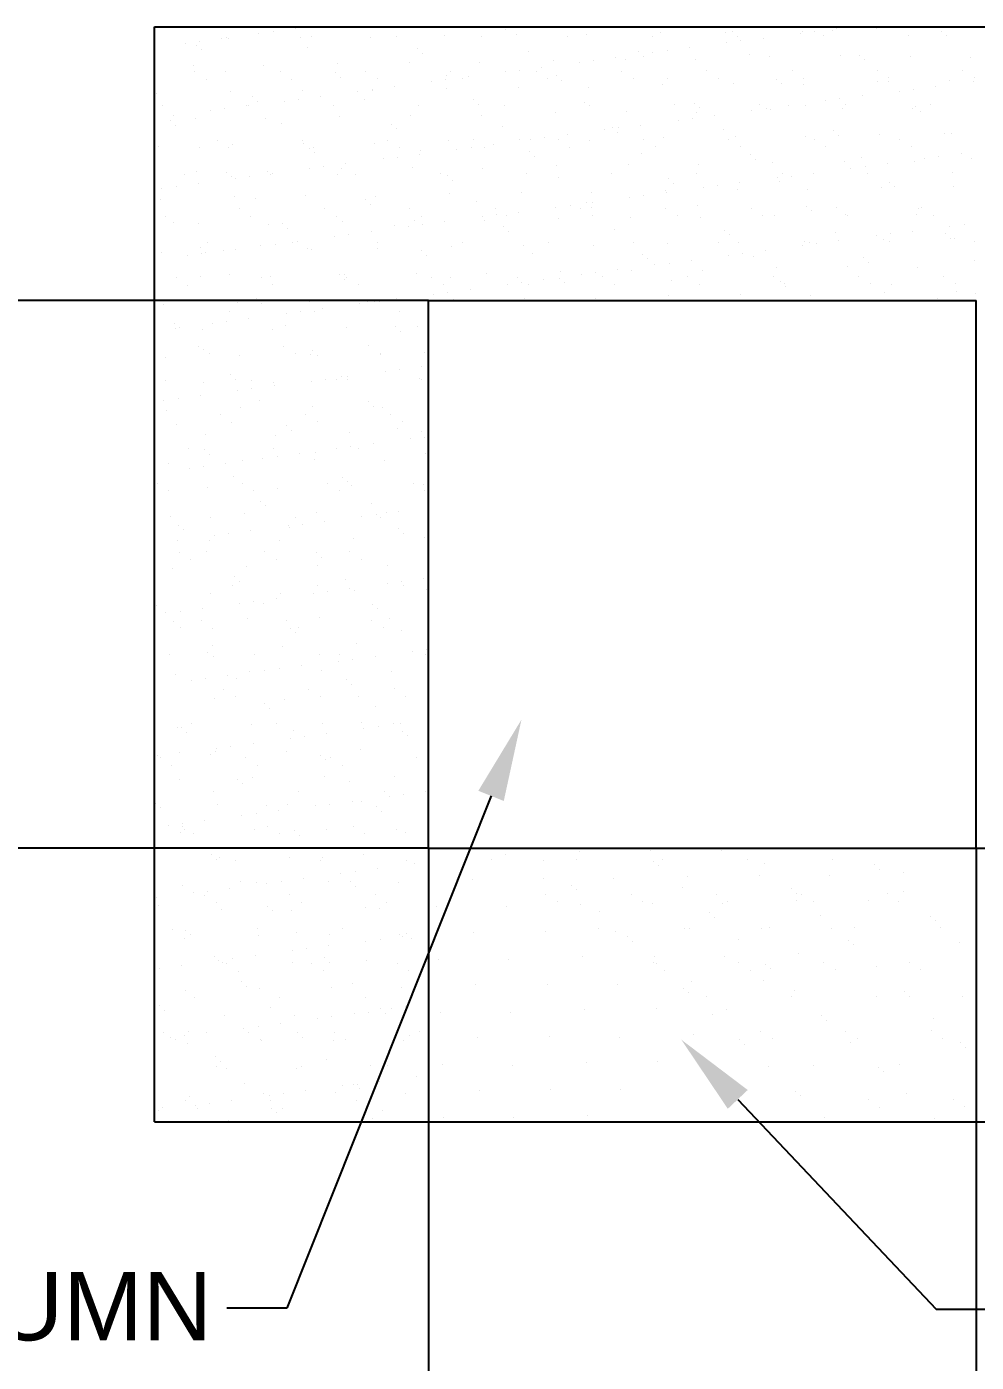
# Model space of a CAD drawing. Extents: x -100 to 77860, y -106 to 57915.
# Drawn here: x 40022 to 43488, y 25833 to 30710 of the extents above; entities that cross this region are included whole.
import ezdxf

# ---------------------------------------------------------------- set-up
doc = ezdxf.new("R2010")
doc.units = 0
doc.header["$LTSCALE"] = 100
doc.header["$MEASUREMENT"] = 0
doc.layers.get('0').update_dxf_attribs({"linetype": 'CONTINUOUS'})
for name, color, linetype in [('3MCO', 7, 'CONTINUOUS'), ('DM', 2, 'CONTINUOUS'), ('TEXT', 7, 'CONTINUOUS')]:
    doc.layers.add(name, color=color, linetype=linetype)
doc.layers.add('DIM', color=252, linetype='CONTINUOUS', lineweight=13)
doc.styles.add('ARIAL', font='arial.ttf')

# ---------------------------------------------------------------- blocks, each defined once
blk = doc.blocks.new('*X4')
at = {"color": 0}
for p, q in [((62683.2, 40099), (62683.2, 40099)), ((62764.5, 40109.7), (62764.5, 40109.7)), ((63529.7, 40107.9), (63529.7, 40107.9)), ((63917.3, 40116), (63917.3, 40116)), ((64096.8, 40097.5), (64096.8, 40097.5)), ((64317.4, 40112.6), (64317.4, 40112.6)), ((64335.9, 40095.7), (64335.9, 40095.7)), ((64358.6, 40100.8), (64358.6, 40100.8)), ((64614.4, 40099.6), (64614.4, 40099.6)), ((64659.6, 40100.2), (64659.6, 40100.2)), ((64723.5, 40103.7), (64723.5, 40103.7)), ((64740.9, 40110.9), (64740.9, 40110.9)), ((64884.5, 40109.3), (64884.5, 40109.3)), ((65123.6, 40100.3), (65123.6, 40100.3)), ((65146.2, 40112.6), (65146.2, 40112.6)), ((62251.4, 40064), (62251.4, 40064)), ((62362, 40056.7), (62362, 40056.7)), ((62404.4, 40049.3), (62404.4, 40049.3)), ((62414, 40063.5), (62414, 40063.5)), ((62495.3, 40074.2), (62495.3, 40074.2)), ((62511.2, 40079), (62511.2, 40079)), ((62521.5, 40073.8), (62521.5, 40073.8)), ((62631.1, 40092.1), (62631.1, 40092.1)), ((62783.2, 40077.1), (62783.2, 40077.1)), ((62822.6, 40079.6), (62822.6, 40079.6)), ((63039.1, 40075.9), (63039.1, 40075.9)), ((63134, 40080.1), (63134, 40080.1)), ((63309.1, 40085.6), (63309.1, 40085.6)), ((63445.4, 40080.7), (63445.4, 40080.7)), ((63570.9, 40089), (63570.9, 40089)), ((63756.8, 40081.3), (63756.8, 40081.3)), ((63826.7, 40087.7), (63826.7, 40087.7)), ((64068.2, 40081.8), (64068.2, 40081.8)), ((64338.4, 40057.9), (64338.4, 40057.9)), ((64379.6, 40082.4), (64379.6, 40082.4)), ((64390.5, 40064.8), (64390.5, 40064.8)), ((64471.8, 40075.5), (64471.8, 40075.5)), ((64607.6, 40093.4), (64607.6, 40093.4)), ((64691.1, 40083), (64691.1, 40083)), ((65002.5, 40083.5), (65002.5, 40083.5)), ((65142.1, 40083.4), (65142.1, 40083.4)), ((62422.9, 40032.5), (62422.9, 40032.5)), ((62810.5, 40040.5), (62810.5, 40040.5)), ((63210.6, 40037.1), (63210.6, 40037.1)), ((63229.1, 40020.2), (63229.1, 40020.2)), ((63616.7, 40028.2), (63616.7, 40028.2)), ((63933.4, 40004.6), (63933.4, 40004.6)), ((63967.9, 39998.5), (63967.9, 39998.5)), ((64016.8, 40024.8), (64016.8, 40024.8)), ((64035.2, 40007.9), (64035.2, 40007.9)), ((64069.2, 40022.5), (64069.2, 40022.5)), ((64121.3, 40029.4), (64121.3, 40029.4)), ((64202.6, 40040.1), (64202.6, 40040.1)), ((64223.7, 39997.3), (64223.7, 39997.3)), ((64422.9, 40015.9), (64422.9, 40015.9)), ((64493.8, 40007), (64493.8, 40007)), ((64755.5, 40010.4), (64755.5, 40010.4)), ((64823, 40012.5), (64823, 40012.5)), ((65011.3, 40009.2), (65011.3, 40009.2)), ((65229, 40003.7), (65229, 40003.7)), ((62392.6, 39974.9), (62392.6, 39974.9)), ((62397.9, 39952.2), (62397.9, 39952.2)), ((62509.9, 39952.7), (62509.9, 39952.7)), ((62648.4, 39973.6), (62648.4, 39973.6)), ((62709.4, 39952.7), (62709.4, 39952.7)), ((62910, 39949.3), (62910, 39949.3)), ((62918.5, 39983.4), (62918.5, 39983.4)), ((63020.8, 39953.3), (63020.8, 39953.3)), ((63180.2, 39986.7), (63180.2, 39986.7)), ((63332.2, 39953.9), (63332.2, 39953.9)), ((63436, 39985.5), (63436, 39985.5)), ((63530.9, 39951.6), (63530.9, 39951.6)), ((63582.9, 39958.5), (63582.9, 39958.5)), ((63643.6, 39954.4), (63643.6, 39954.4)), ((63664.2, 39969.2), (63664.2, 39969.2)), ((63706.1, 39995.2), (63706.1, 39995.2)), ((63800.1, 39987.1), (63800.1, 39987.1)), ((63852.1, 39993.9), (63852.1, 39993.9)), ((63955, 39955), (63955, 39955)), ((64266.4, 39955.6), (64266.4, 39955.6)), ((64577.8, 39956.1), (64577.8, 39956.1)), ((64841.4, 39995.6), (64841.4, 39995.6)), ((64889.3, 39956.7), (64889.3, 39956.7)), ((65200.7, 39957.3), (65200.7, 39957.3)), ((62440.1, 39925.3), (62440.1, 39925.3)), ((62751.5, 39925.9), (62751.5, 39925.9)), ((62928.4, 39932.4), (62928.4, 39932.4)), ((63062.9, 39926.4), (63062.9, 39926.4)), ((63261.7, 39916.2), (63261.7, 39916.2)), ((63313.8, 39923.1), (63313.8, 39923.1)), ((63316.1, 39940.5), (63316.1, 39940.5)), ((63374.4, 39927), (63374.4, 39927)), ((63395.1, 39933.8), (63395.1, 39933.8)), ((63685.8, 39927.6), (63685.8, 39927.6)), ((63716.2, 39937), (63716.2, 39937)), ((63734.6, 39920.1), (63734.6, 39920.1)), ((63997.2, 39928.1), (63997.2, 39928.1)), ((64103.1, 39904.8), (64103.1, 39904.8)), ((64122.2, 39928.2), (64122.2, 39928.2)), ((64308.6, 39928.7), (64308.6, 39928.7)), ((64364.9, 39908.1), (64364.9, 39908.1)), ((64522.4, 39924.7), (64522.4, 39924.7)), ((64540.8, 39907.8), (64540.8, 39907.8)), ((64620, 39929.3), (64620, 39929.3)), ((64620.7, 39906.9), (64620.7, 39906.9)), ((64890.8, 39916.6), (64890.8, 39916.6)), ((64928.4, 39915.9), (64928.4, 39915.9)), ((64931.4, 39929.8), (64931.4, 39929.8)), ((65102.3, 39899.6), (65102.3, 39899.6)), ((65152.5, 39920), (65152.5, 39920)), ((65238.1, 39917.5), (65238.1, 39917.5)), ((65242.8, 39930.4), (65242.8, 39930.4)), ((62257.7, 39871.4), (62257.7, 39871.4)), ((62527.8, 39881.1), (62527.8, 39881.1)), ((62609.4, 39861.5), (62609.4, 39861.5)), ((62775.4, 39852.2), (62775.4, 39852.2)), ((62789.5, 39884.4), (62789.5, 39884.4)), ((62856.7, 39862.9), (62856.7, 39862.9)), ((62992.5, 39880.8), (62992.5, 39880.8)), ((63015.4, 39852.7), (63015.4, 39852.7)), ((63044.6, 39887.6), (63044.6, 39887.6)), ((63045.4, 39883.2), (63045.4, 39883.2)), ((63125.9, 39898.3), (63125.9, 39898.3)), ((63315.4, 39892.9), (63315.4, 39892.9)), ((63577.2, 39896.3), (63577.2, 39896.3)), ((63833, 39895.1), (63833, 39895.1)), ((64751.8, 39853.5), (64751.8, 39853.5)), ((64833.1, 39864.2), (64833.1, 39864.2)), ((64969, 39882), (64969, 39882)), ((65021, 39888.9), (65021, 39888.9)), ((62280.5, 39828), (62280.5, 39828)), ((62454.2, 39809.9), (62454.2, 39809.9)), ((62506.2, 39816.7), (62506.2, 39816.7)), ((62587.5, 39827.4), (62587.5, 39827.4)), ((62591.9, 39828.6), (62591.9, 39828.6)), ((62627.8, 39844.6), (62627.8, 39844.6)), ((62723.3, 39845.3), (62723.3, 39845.3)), ((62903.3, 39829.2), (62903.3, 39829.2)), ((63214.8, 39829.7), (63214.8, 39829.7)), ((63415.6, 39849.3), (63415.6, 39849.3)), ((63434, 39832.4), (63434, 39832.4)), ((63526.2, 39830.3), (63526.2, 39830.3)), ((63712.4, 39802.5), (63712.4, 39802.5)), ((63821.6, 39840.4), (63821.6, 39840.4)), ((63837.6, 39830.9), (63837.6, 39830.9)), ((63974.2, 39805.9), (63974.2, 39805.9)), ((64149, 39831.4), (64149, 39831.4)), ((64221.8, 39837), (64221.8, 39837)), ((64230, 39804.6), (64230, 39804.6)), ((64240.2, 39820.1), (64240.2, 39820.1)), ((64430.6, 39811.2), (64430.6, 39811.2)), ((64460.4, 39832), (64460.4, 39832)), ((64482.7, 39818), (64482.7, 39818)), ((64500.1, 39814.4), (64500.1, 39814.4)), ((64564, 39828.7), (64564, 39828.7)), ((64627.8, 39828.1), (64627.8, 39828.1)), ((64699.8, 39846.6), (64699.8, 39846.6)), ((64761.8, 39817.7), (64761.8, 39817.7)), ((64771.8, 39832.6), (64771.8, 39832.6)), ((65017.6, 39816.5), (65017.6, 39816.5)), ((65028, 39824.7), (65028, 39824.7)), ((65046.4, 39807.8), (65046.4, 39807.8)), ((65083.2, 39833.1), (65083.2, 39833.1)), ((62308.8, 39773.8), (62308.8, 39773.8)), ((62318.3, 39792), (62318.3, 39792)), ((62327.2, 39756.9), (62327.2, 39756.9)), ((62398.9, 39782.2), (62398.9, 39782.2)), ((62654.7, 39780.9), (62654.7, 39780.9)), ((62714.8, 39764.9), (62714.8, 39764.9)), ((62924.8, 39790.7), (62924.8, 39790.7)), ((63115, 39761.5), (63115, 39761.5)), ((63186.5, 39794), (63186.5, 39794)), ((63442.3, 39792.8), (63442.3, 39792.8)), ((63521, 39752.6), (63521, 39752.6)), ((64025.6, 39757.9), (64025.6, 39757.9)), ((64161.4, 39775.7), (64161.4, 39775.7)), ((64213.5, 39782.6), (64213.5, 39782.6)), ((64294.8, 39793.3), (64294.8, 39793.3)), ((63133.4, 39744.6), (63133.4, 39744.6)), ((63583.5, 39703.6), (63583.5, 39703.6)), ((63623.1, 39704.9), (63623.1, 39704.9)), ((63675.1, 39711.7), (63675.1, 39711.7)), ((63724.4, 39704), (63724.4, 39704)), ((63756.4, 39722.4), (63756.4, 39722.4)), ((63892.3, 39740.3), (63892.3, 39740.3)), ((63921.2, 39749.2), (63921.2, 39749.2)), ((63939.6, 39732.3), (63939.6, 39732.3)), ((63944.3, 39747.1), (63944.3, 39747.1)), ((64035.8, 39704.6), (64035.8, 39704.6)), ((64109.4, 39712.1), (64109.4, 39712.1)), ((64327.2, 39740.4), (64327.2, 39740.4)), ((64347.2, 39705.2), (64347.2, 39705.2)), ((64371.2, 39715.4), (64371.2, 39715.4)), ((64627, 39714.2), (64627, 39714.2)), ((64658.6, 39705.7), (64658.6, 39705.7)), ((64727.4, 39736.9), (64727.4, 39736.9)), ((64745.8, 39720), (64745.8, 39720)), ((64897.1, 39723.9), (64897.1, 39723.9)), ((64970, 39706.3), (64970, 39706.3)), ((65133.4, 39728.1), (65133.4, 39728.1)), ((65158.8, 39727.3), (65158.8, 39727.3)), ((62264, 39678.7), (62264, 39678.7)), ((62414.2, 39677.2), (62414.2, 39677.2)), ((62478.7, 39701.8), (62478.7, 39701.8)), ((62520.9, 39674.9), (62520.9, 39674.9)), ((62534.1, 39688.4), (62534.1, 39688.4)), ((62790.1, 39702.3), (62790.1, 39702.3)), ((62795.8, 39691.8), (62795.8, 39691.8)), ((62814.4, 39673.7), (62814.4, 39673.7)), ((62832.3, 39675.5), (62832.3, 39675.5)), ((62832.8, 39656.8), (62832.8, 39656.8)), ((63051.7, 39690.5), (63051.7, 39690.5)), ((63101.5, 39702.9), (63101.5, 39702.9)), ((63143.7, 39676), (63143.7, 39676)), ((63220.4, 39664.9), (63220.4, 39664.9)), ((63321.7, 39700.3), (63321.7, 39700.3)), ((63353.9, 39669.4), (63353.9, 39669.4)), ((63406, 39676.3), (63406, 39676.3)), ((63412.9, 39703.5), (63412.9, 39703.5)), ((63455.1, 39676.6), (63455.1, 39676.6)), ((63487.3, 39687), (63487.3, 39687)), ((63620.6, 39661.4), (63620.6, 39661.4)), ((63766.5, 39677.2), (63766.5, 39677.2)), ((63839.3, 39702.4), (63839.3, 39702.4)), ((64077.9, 39677.7), (64077.9, 39677.7)), ((64389.4, 39678.3), (64389.4, 39678.3)), ((64700.8, 39678.9), (64700.8, 39678.9)), ((65012.2, 39679.4), (65012.2, 39679.4)), ((62948.9, 39616.1), (62948.9, 39616.1)), ((63084.7, 39634), (63084.7, 39634)), ((63136.8, 39640.8), (63136.8, 39640.8)), ((63218.1, 39651.5), (63218.1, 39651.5)), ((63639, 39644.5), (63639, 39644.5)), ((63718.7, 39609.8), (63718.7, 39609.8)), ((63980.5, 39613.2), (63980.5, 39613.2)), ((64026.6, 39652.6), (64026.6, 39652.6)), ((64236.3, 39612), (64236.3, 39612)), ((64426.7, 39649.2), (64426.7, 39649.2)), ((64445.2, 39632.3), (64445.2, 39632.3)), ((64506.4, 39621.7), (64506.4, 39621.7)), ((64768.1, 39625), (64768.1, 39625)), ((64832.8, 39640.3), (64832.8, 39640.3)), ((64844, 39606.7), (64844, 39606.7)), ((64925.3, 39617.4), (64925.3, 39617.4)), ((65023.9, 39623.8), (65023.9, 39623.8)), ((65061.2, 39635.3), (65061.2, 39635.3)), ((65113.2, 39642.1), (65113.2, 39642.1)), ((65194.5, 39652.8), (65194.5, 39652.8)), ((65232.9, 39636.9), (65232.9, 39636.9)), ((62361.3, 39577.6), (62361.3, 39577.6)), ((62405.2, 39589.5), (62405.2, 39589.5)), ((62513.8, 39585.9), (62513.8, 39585.9)), ((62532.2, 39569.1), (62532.2, 39569.1)), ((62546.4, 39563.1), (62546.4, 39563.1)), ((62598.4, 39570), (62598.4, 39570)), ((62661, 39588.3), (62661, 39588.3)), ((62672.7, 39578.2), (62672.7, 39578.2)), ((62679.7, 39580.7), (62679.7, 39580.7)), ((62815.5, 39598.5), (62815.5, 39598.5)), ((62867.6, 39605.4), (62867.6, 39605.4)), ((62919.8, 39577.1), (62919.8, 39577.1)), ((62931.1, 39598), (62931.1, 39598)), ((62984.1, 39578.8), (62984.1, 39578.8)), ((63192.8, 39601.3), (63192.8, 39601.3)), ((63295.5, 39579.3), (63295.5, 39579.3)), ((63319.9, 39573.7), (63319.9, 39573.7)), ((63448.6, 39600.1), (63448.6, 39600.1)), ((63606.9, 39579.9), (63606.9, 39579.9)), ((63726, 39564.8), (63726, 39564.8)), ((63918.3, 39580.4), (63918.3, 39580.4)), ((64126.1, 39561.4), (64126.1, 39561.4)), ((64229.8, 39581), (64229.8, 39581)), ((64522.8, 39564.4), (64522.8, 39564.4)), ((64541.2, 39581.6), (64541.2, 39581.6)), ((64574.9, 39571.2), (64574.9, 39571.2)), ((64656.2, 39582), (64656.2, 39582)), ((64792, 39599.8), (64792, 39599.8)), ((64852.6, 39582.1), (64852.6, 39582.1)), ((65164, 39582.7), (65164, 39582.7)), ((62277.2, 39527.7), (62277.2, 39527.7)), ((62329.2, 39534.5), (62329.2, 39534.5)), ((62410.5, 39545.2), (62410.5, 39545.2)), ((63338.4, 39556.8), (63338.4, 39556.8)), ((63589.8, 39510.9), (63589.8, 39510.9)), ((63845.6, 39509.7), (63845.6, 39509.7)), ((64115.7, 39519.4), (64115.7, 39519.4)), ((64117.8, 39511.1), (64117.8, 39511.1)), ((64144.6, 39544.5), (64144.6, 39544.5)), ((64253.6, 39529), (64253.6, 39529)), ((64305.7, 39535.8), (64305.7, 39535.8)), ((64377.5, 39522.8), (64377.5, 39522.8)), ((64387, 39546.5), (64387, 39546.5)), ((64532.2, 39552.5), (64532.2, 39552.5)), ((64633.3, 39521.5), (64633.3, 39521.5)), ((64903.4, 39531.3), (64903.4, 39531.3)), ((64932.3, 39549.1), (64932.3, 39549.1)), ((64950.8, 39532.2), (64950.8, 39532.2)), ((65165.1, 39534.6), (65165.1, 39534.6)), ((62270.3, 39486), (62270.3, 39486)), ((62540.4, 39495.7), (62540.4, 39495.7)), ((62619.2, 39489.3), (62619.2, 39489.3)), ((62802.1, 39499.1), (62802.1, 39499.1)), ((63019.3, 39485.9), (63019.3, 39485.9)), ((63037.8, 39469), (63037.8, 39469)), ((63057.9, 39497.8), (63057.9, 39497.8)), ((63328, 39507.6), (63328, 39507.6)), ((63425.4, 39477.1), (63425.4, 39477.1)), ((63767.3, 39464.9), (63767.3, 39464.9)), ((63825.5, 39473.6), (63825.5, 39473.6)), ((63848.6, 39475.6), (63848.6, 39475.6)), ((63984.5, 39493.5), (63984.5, 39493.5)), ((64036.5, 39500.4), (64036.5, 39500.4)), ((64231.6, 39464.8), (64231.6, 39464.8)), ((64631.7, 39461.3), (64631.7, 39461.3)), ((62290.2, 39423.9), (62290.2, 39423.9)), ((62559.5, 39451.4), (62559.5, 39451.4)), ((62601.6, 39424.5), (62601.6, 39424.5)), ((62870.9, 39451.9), (62870.9, 39451.9)), ((62913.1, 39425.1), (62913.1, 39425.1)), ((63182.3, 39452.5), (63182.3, 39452.5)), ((63224.5, 39425.6), (63224.5, 39425.6)), ((63446.1, 39422.6), (63446.1, 39422.6)), ((63493.7, 39453.1), (63493.7, 39453.1)), ((63498.2, 39429.5), (63498.2, 39429.5)), ((63535.9, 39426.2), (63535.9, 39426.2)), ((63579.5, 39440.2), (63579.5, 39440.2)), ((63715.3, 39458.1), (63715.3, 39458.1)), ((63725, 39417.2), (63725, 39417.2)), ((63805.1, 39453.6), (63805.1, 39453.6)), ((63843.9, 39456.7), (63843.9, 39456.7)), ((63847.3, 39426.8), (63847.3, 39426.8)), ((63986.8, 39420.5), (63986.8, 39420.5)), ((64116.5, 39454.2), (64116.5, 39454.2)), ((64158.7, 39427.3), (64158.7, 39427.3)), ((64242.6, 39419.3), (64242.6, 39419.3)), ((64428, 39454.7), (64428, 39454.7)), ((64470.1, 39427.9), (64470.1, 39427.9)), ((64512.7, 39429), (64512.7, 39429)), ((64650.1, 39444.5), (64650.1, 39444.5)), ((64739.4, 39455.3), (64739.4, 39455.3)), ((64774.4, 39432.3), (64774.4, 39432.3)), ((64781.5, 39428.5), (64781.5, 39428.5)), ((65030.2, 39431.1), (65030.2, 39431.1)), ((65037.7, 39452.5), (65037.7, 39452.5)), ((65050.8, 39455.9), (65050.8, 39455.9)), ((65093, 39429), (65093, 39429)), ((62318.6, 39401.6), (62318.6, 39401.6)), ((62411.5, 39396.8), (62411.5, 39396.8)), ((62667.3, 39395.6), (62667.3, 39395.6)), ((62718.7, 39398.1), (62718.7, 39398.1)), ((62737.1, 39381.2), (62737.1, 39381.2)), ((62937.4, 39405.3), (62937.4, 39405.3)), ((63041.1, 39369.3), (63041.1, 39369.3)), ((63124.8, 39389.3), (63124.8, 39389.3)), ((63176.9, 39387.2), (63176.9, 39387.2)), ((63199.1, 39408.7), (63199.1, 39408.7)), ((63229, 39394.1), (63229, 39394.1)), ((63310.3, 39404.8), (63310.3, 39404.8)), ((63454.9, 39407.4), (63454.9, 39407.4)), ((63524.9, 39385.9), (63524.9, 39385.9)), ((63543.3, 39369), (63543.3, 39369)), ((63930.9, 39377), (63930.9, 39377)), ((64331.1, 39373.6), (64331.1, 39373.6)), ((64737.1, 39364.7), (64737.1, 39364.7)), ((65017.5, 39370.6), (65017.5, 39370.6)), ((65153.4, 39388.5), (65153.4, 39388.5)), ((65205.4, 39395.3), (65205.4, 39395.3)), ((62442, 39327.2), (62442, 39327.2)), ((62638.6, 39316.3), (62638.6, 39316.3)), ((62690.6, 39323.2), (62690.6, 39323.2)), ((62753.4, 39327.8), (62753.4, 39327.8)), ((62771.9, 39333.9), (62771.9, 39333.9)), ((62907.7, 39351.8), (62907.7, 39351.8)), ((62959.8, 39358.6), (62959.8, 39358.6)), ((63064.9, 39328.3), (63064.9, 39328.3)), ((63334.3, 39314.9), (63334.3, 39314.9)), ((63376.3, 39328.9), (63376.3, 39328.9)), ((63596.1, 39318.2), (63596.1, 39318.2)), ((63687.7, 39329.5), (63687.7, 39329.5)), ((63851.9, 39317), (63851.9, 39317)), ((63999.1, 39330), (63999.1, 39330)), ((64122, 39326.7), (64122, 39326.7)), ((64310.5, 39330.6), (64310.5, 39330.6)), ((64349.5, 39356.7), (64349.5, 39356.7)), ((64383.8, 39330.1), (64383.8, 39330.1)), ((64615, 39317.6), (64615, 39317.6)), ((64621.9, 39331.2), (64621.9, 39331.2)), ((64639.6, 39328.8), (64639.6, 39328.8)), ((64667.1, 39324.5), (64667.1, 39324.5)), ((64748.4, 39335.2), (64748.4, 39335.2)), ((64884.2, 39353.1), (64884.2, 39353.1)), ((64909.7, 39338.6), (64909.7, 39338.6)), ((64933.3, 39331.7), (64933.3, 39331.7)), ((64936.2, 39359.9), (64936.2, 39359.9)), ((65137.3, 39361.3), (65137.3, 39361.3)), ((65155.7, 39344.4), (65155.7, 39344.4)), ((65171.4, 39341.9), (65171.4, 39341.9)), ((65244.8, 39332.3), (65244.8, 39332.3)), ((62276.6, 39293.3), (62276.6, 39293.3)), ((62369.4, 39280.9), (62369.4, 39280.9)), ((62418.1, 39310.4), (62418.1, 39310.4)), ((62421.4, 39287.7), (62421.4, 39287.7)), ((62436.5, 39293.5), (62436.5, 39293.5)), ((62502.7, 39298.4), (62502.7, 39298.4)), ((62546.7, 39303.1), (62546.7, 39303.1)), ((62808.4, 39306.4), (62808.4, 39306.4)), ((62824.1, 39301.5), (62824.1, 39301.5)), ((63064.2, 39305.2), (63064.2, 39305.2)), ((63224.3, 39298.1), (63224.3, 39298.1)), ((63242.7, 39281.2), (63242.7, 39281.2)), ((63630.3, 39289.2), (63630.3, 39289.2)), ((64030.5, 39285.8), (64030.5, 39285.8)), ((64048.9, 39268.9), (64048.9, 39268.9)), ((64345.8, 39282.2), (64345.8, 39282.2)), ((64397.9, 39289), (64397.9, 39289)), ((64436.5, 39277), (64436.5, 39277)), ((64479.2, 39299.7), (64479.2, 39299.7)), ((64836.7, 39273.5), (64836.7, 39273.5)), ((65242.7, 39264.7), (65242.7, 39264.7)), ((63205.4, 39216), (63205.4, 39216)), ((63731.3, 39224.5), (63731.3, 39224.5)), ((63859.5, 39218.2), (63859.5, 39218.2)), ((63940.8, 39228.9), (63940.8, 39228.9)), ((63993.1, 39227.8), (63993.1, 39227.8)), ((64076.7, 39246.7), (64076.7, 39246.7)), ((64128.7, 39253.6), (64128.7, 39253.6)), ((64210, 39264.3), (64210, 39264.3)), ((64248.9, 39226.6), (64248.9, 39226.6)), ((64519, 39236.3), (64519, 39236.3)), ((64780.7, 39239.7), (64780.7, 39239.7)), ((64855.1, 39256.6), (64855.1, 39256.6)), ((65036.5, 39238.4), (65036.5, 39238.4)), ((62328.8, 39200.4), (62328.8, 39200.4)), ((62371, 39173.5), (62371, 39173.5)), ((62417.8, 39204.1), (62417.8, 39204.1)), ((62523.5, 39213.8), (62523.5, 39213.8)), ((62640.2, 39200.9), (62640.2, 39200.9)), ((62673.6, 39202.9), (62673.6, 39202.9)), ((62682.4, 39174.1), (62682.4, 39174.1)), ((62923.7, 39210.3), (62923.7, 39210.3)), ((62942.1, 39193.4), (62942.1, 39193.4)), ((62943.7, 39212.6), (62943.7, 39212.6)), ((62951.6, 39201.5), (62951.6, 39201.5)), ((62993.8, 39174.6), (62993.8, 39174.6)), ((63263.1, 39202.1), (63263.1, 39202.1)), ((63305.2, 39175.2), (63305.2, 39175.2)), ((63329.7, 39201.5), (63329.7, 39201.5)), ((63461.2, 39214.7), (63461.2, 39214.7)), ((63538.3, 39175.9), (63538.3, 39175.9)), ((63574.5, 39202.6), (63574.5, 39202.6)), ((63590.4, 39182.7), (63590.4, 39182.7)), ((63616.6, 39175.8), (63616.6, 39175.8)), ((63671.7, 39193.4), (63671.7, 39193.4)), ((63729.9, 39198), (63729.9, 39198)), ((63748.3, 39181.2), (63748.3, 39181.2)), ((63807.5, 39211.3), (63807.5, 39211.3)), ((63885.9, 39203.2), (63885.9, 39203.2)), ((63928.1, 39176.3), (63928.1, 39176.3)), ((64135.9, 39189.2), (64135.9, 39189.2)), ((64197.3, 39203.8), (64197.3, 39203.8)), ((64239.5, 39176.9), (64239.5, 39176.9)), ((64508.7, 39204.3), (64508.7, 39204.3)), ((64536.1, 39185.8), (64536.1, 39185.8)), ((64550.9, 39177.5), (64550.9, 39177.5)), ((64554.5, 39168.9), (64554.5, 39168.9)), ((64820.1, 39204.9), (64820.1, 39204.9)), ((64862.3, 39178), (64862.3, 39178)), ((64942.1, 39176.9), (64942.1, 39176.9)), ((65131.5, 39205.5), (65131.5, 39205.5)), ((65173.7, 39178.6), (65173.7, 39178.6)), ((62623.1, 39122.6), (62623.1, 39122.6)), ((63133.3, 39122.5), (63133.3, 39122.5)), ((63269.1, 39140.4), (63269.1, 39140.4)), ((63321.2, 39147.3), (63321.2, 39147.3)), ((63340.6, 39122.2), (63340.6, 39122.2)), ((63402.5, 39158), (63402.5, 39158)), ((63602.4, 39125.6), (63602.4, 39125.6)), ((63858.2, 39124.3), (63858.2, 39124.3)), ((64128.3, 39134.1), (64128.3, 39134.1)), ((64390.1, 39137.4), (64390.1, 39137.4)), ((64645.9, 39136.2), (64645.9, 39136.2)), ((64916, 39145.9), (64916, 39145.9)), ((65109.7, 39123.8), (65109.7, 39123.8)), ((65177.7, 39149.2), (65177.7, 39149.2)), ((65245.6, 39141.7), (65245.6, 39141.7)), ((62282.9, 39100.6), (62282.9, 39100.6)), ((62522.8, 39076.8), (62522.8, 39076.8)), ((62553, 39110.4), (62553, 39110.4)), ((62641.5, 39105.7), (62641.5, 39105.7)), ((62730.8, 39069.6), (62730.8, 39069.6)), ((62782.8, 39076.4), (62782.8, 39076.4)), ((62814.7, 39113.7), (62814.7, 39113.7)), ((62834.2, 39077.4), (62834.2, 39077.4)), ((62864.1, 39087.1), (62864.1, 39087.1)), ((62999.9, 39105), (62999.9, 39105)), ((63029.1, 39113.7), (63029.1, 39113.7)), ((63052, 39111.8), (63052, 39111.8)), ((63070.5, 39112.5), (63070.5, 39112.5)), ((63145.6, 39077.9), (63145.6, 39077.9)), ((62322.5, 39034.8), (62322.5, 39034.8)), ((62461.6, 39034.1), (62461.6, 39034.1)), ((62513.6, 39041), (62513.6, 39041)), ((62594.9, 39051.7), (62594.9, 39051.7)), ((62728.5, 39025.9), (62728.5, 39025.9)), ((63128.6, 39022.5), (63128.6, 39022.5)), ((63211.7, 39023.3), (63211.7, 39023.3)), ((62325.8, 39016.2), (62325.8, 39016.2)), ((62340.9, 39017.9), (62340.9, 39017.9)), ((62424.1, 39011.4), (62424.1, 39011.4)), ((62679.9, 39010.2), (62679.9, 39010.2)), ((62950, 39019.9), (62950, 39019.9)), ((63147.1, 39005.6), (63147.1, 39005.6)), ((62409.6, 38950), (62409.6, 38950)), ((62427.9, 38938.2), (62427.9, 38938.2)), ((62451.7, 38923.1), (62451.7, 38923.1)), ((62721, 38950.5), (62721, 38950.5)), ((62763.2, 38923.7), (62763.2, 38923.7)), ((62828, 38934.7), (62828, 38934.7)), ((63032.4, 38951.1), (63032.4, 38951.1)), ((63074.6, 38924.2), (63074.6, 38924.2)), ((63234.1, 38925.9), (63234.1, 38925.9)), ((62289.2, 38908), (62289.2, 38908)), ((62559.3, 38917.7), (62559.3, 38917.7)), ((62821, 38921), (62821, 38921)), ((62846.5, 38917.8), (62846.5, 38917.8)), ((63076.8, 38919.8), (63076.8, 38919.8)), ((63225.5, 38875.8), (63225.5, 38875.8)), ((62292.1, 38825.8), (62292.1, 38825.8)), ((62527.4, 38847), (62527.4, 38847)), ((62545.8, 38830.1), (62545.8, 38830.1)), ((62603.6, 38826.4), (62603.6, 38826.4)), ((62875, 38829.6), (62875, 38829.6)), ((62915, 38827), (62915, 38827)), ((62933.5, 38838.1), (62933.5, 38838.1)), ((62956.3, 38840.3), (62956.3, 38840.3)), ((62956.3, 38827.3), (62956.3, 38827.3)), ((63092.1, 38858.2), (63092.1, 38858.2)), ((63144.2, 38865.1), (63144.2, 38865.1)), ((63218, 38830.6), (63218, 38830.6)), ((63226.4, 38827.5), (63226.4, 38827.5)), ((62430.4, 38818.8), (62430.4, 38818.8)), ((62553.8, 38787.3), (62553.8, 38787.3)), ((62605.8, 38794.2), (62605.8, 38794.2)), ((62686.2, 38817.5), (62686.2, 38817.5)), ((62687.1, 38804.9), (62687.1, 38804.9)), ((62823, 38822.8), (62823, 38822.8)), ((62284.6, 38751.9), (62284.6, 38751.9)), ((62336.7, 38758.8), (62336.7, 38758.8)), ((62418, 38769.5), (62418, 38769.5)), ((62632.8, 38750.4), (62632.8, 38750.4)), ((62827.3, 38728.3), (62827.3, 38728.3)), ((63033, 38746.9), (63033, 38746.9)), ((63051.4, 38730), (63051.4, 38730)), ((62295.5, 38715.3), (62295.5, 38715.3)), ((62490.3, 38699.6), (62490.3, 38699.6)), ((62565.6, 38725), (62565.6, 38725)), ((62801.8, 38700.1), (62801.8, 38700.1)), ((63083.1, 38727.1), (63083.1, 38727.1)), ((63113.2, 38700.7), (63113.2, 38700.7)), ((62332.2, 38662.6), (62332.2, 38662.6)), ((62532.5, 38672.7), (62532.5, 38672.7)), ((62732.4, 38659.2), (62732.4, 38659.2)), ((62750.8, 38642.3), (62750.8, 38642.3)), ((62843.9, 38673.3), (62843.9, 38673.3)), ((62962.6, 38634.6), (62962.6, 38634.6)), ((63138.4, 38650.3), (63138.4, 38650.3)), ((63155.3, 38673.8), (63155.3, 38673.8)), ((63224.3, 38637.9), (63224.3, 38637.9)), ((62436.7, 38626.1), (62436.7, 38626.1)), ((62692.5, 38624.9), (62692.5, 38624.9)), ((62967.2, 38582.9), (62967.2, 38582.9)), ((63048.5, 38593.6), (63048.5, 38593.6)), ((63184.3, 38611.4), (63184.3, 38611.4)), ((63236.4, 38618.3), (63236.4, 38618.3)), ((62372.9, 38575.4), (62372.9, 38575.4)), ((62431.8, 38571.4), (62431.8, 38571.4)), ((62450.2, 38554.5), (62450.2, 38554.5)), ((62646, 38540.6), (62646, 38540.6)), ((62684.3, 38576), (62684.3, 38576)), ((62698, 38547.4), (62698, 38547.4)), ((62779.3, 38558.1), (62779.3, 38558.1)), ((62833.6, 38535.7), (62833.6, 38535.7)), ((62837.8, 38562.5), (62837.8, 38562.5)), ((62915.2, 38576), (62915.2, 38576)), ((62995.7, 38576.5), (62995.7, 38576.5)), ((63089.4, 38534.4), (63089.4, 38534.4)), ((63238, 38559.1), (63238, 38559.1)), ((62301.8, 38522.6), (62301.8, 38522.6)), ((62376.8, 38505.1), (62376.8, 38505.1)), ((62428.9, 38512), (62428.9, 38512)), ((62510.2, 38522.7), (62510.2, 38522.7)), ((62571.9, 38532.3), (62571.9, 38532.3)), ((62259.7, 38448.6), (62259.7, 38448.6)), ((62537.2, 38474.8), (62537.2, 38474.8)), ((62571.1, 38449.1), (62571.1, 38449.1)), ((62882.5, 38449.7), (62882.5, 38449.7)), ((62937.3, 38471.3), (62937.3, 38471.3)), ((62955.8, 38454.5), (62955.8, 38454.5)), ((62968.9, 38441.9), (62968.9, 38441.9)), ((63193.9, 38450.3), (63193.9, 38450.3)), ((63230.6, 38445.2), (63230.6, 38445.2)), ((62301.9, 38421.7), (62301.9, 38421.7)), ((62443, 38433.4), (62443, 38433.4)), ((62613.3, 38422.3), (62613.3, 38422.3)), ((62698.8, 38432.2), (62698.8, 38432.2)), ((62924.7, 38422.8), (62924.7, 38422.8)), ((63236.1, 38423.4), (63236.1, 38423.4)), ((62578.2, 38339.6), (62578.2, 38339.6)), ((62636.7, 38383.6), (62636.7, 38383.6)), ((62655.2, 38366.7), (62655.2, 38366.7)), ((62839.9, 38343), (62839.9, 38343)), ((63042.8, 38374.7), (63042.8, 38374.7)), ((63095.7, 38341.8), (63095.7, 38341.8)), ((63140.7, 38346.8), (63140.7, 38346.8)), ((62308.1, 38329.9), (62308.1, 38329.9)), ((62336.1, 38295.8), (62336.1, 38295.8)), ((62453.7, 38325), (62453.7, 38325)), ((62738.2, 38293.8), (62738.2, 38293.8)), ((62765.1, 38325.6), (62765.1, 38325.6)), ((62790.2, 38300.6), (62790.2, 38300.6)), ((62871.5, 38311.3), (62871.5, 38311.3)), ((63007.4, 38329.2), (63007.4, 38329.2)), ((63059.4, 38336.1), (63059.4, 38336.1)), ((63076.5, 38326.1), (63076.5, 38326.1)), ((62333.2, 38240.5), (62333.2, 38240.5)), ((62354.6, 38278.9), (62354.6, 38278.9)), ((62449.3, 38240.7), (62449.3, 38240.7)), ((62469, 38258.3), (62469, 38258.3)), ((62521.1, 38265.2), (62521.1, 38265.2)), ((62602.4, 38275.9), (62602.4, 38275.9)), ((62742.2, 38287), (62742.2, 38287)), ((62975.2, 38249.2), (62975.2, 38249.2)), ((63142.3, 38283.5), (63142.3, 38283.5)), ((63160.7, 38266.6), (63160.7, 38266.6)), ((63236.9, 38252.6), (63236.9, 38252.6)), ((62251.9, 38229.8), (62251.9, 38229.8)), ((62340.5, 38198.2), (62340.5, 38198.2)), ((62441.5, 38199.2), (62441.5, 38199.2)), ((62651.9, 38198.7), (62651.9, 38198.7)), ((62705.1, 38239.5), (62705.1, 38239.5)), ((62841.7, 38195.8), (62841.7, 38195.8)), ((62963.3, 38199.3), (62963.3, 38199.3)), ((62382.6, 38171.3), (62382.6, 38171.3)), ((62584.5, 38147), (62584.5, 38147)), ((62694, 38171.9), (62694, 38171.9)), ((62846.2, 38150.3), (62846.2, 38150.3)), ((62860.1, 38178.9), (62860.1, 38178.9)), ((63005.5, 38172.4), (63005.5, 38172.4)), ((63102, 38149.1), (63102, 38149.1)), ((63247.7, 38186.9), (63247.7, 38186.9)), ((62314.4, 38137.2), (62314.4, 38137.2)), ((62541.1, 38108), (62541.1, 38108)), ((62947.1, 38099.2), (62947.1, 38099.2)), ((63232.9, 38100), (63232.9, 38100)), ((62455.6, 38048), (62455.6, 38048)), ((62534.4, 38074.6), (62534.4, 38074.6)), ((62559.5, 38091.1), (62559.5, 38091.1)), ((62711.4, 38046.8), (62711.4, 38046.8)), ((62830.4, 38047), (62830.4, 38047)), ((62845.8, 38075.2), (62845.8, 38075.2)), ((62882.4, 38053.9), (62882.4, 38053.9)), ((62963.7, 38064.6), (62963.7, 38064.6)), ((62981.5, 38056.5), (62981.5, 38056.5)), ((63099.6, 38082.4), (63099.6, 38082.4)), ((63151.6, 38089.3), (63151.6, 38089.3)), ((63157.3, 38075.7), (63157.3, 38075.7)), ((63243.2, 38059.9), (63243.2, 38059.9)), ((62258.9, 38003.3), (62258.9, 38003.3)), ((62561.2, 38011.6), (62561.2, 38011.6)), ((62613.3, 38018.4), (62613.3, 38018.4)), ((62646.5, 38011.4), (62646.5, 38011.4)), ((62694.6, 38029.1), (62694.6, 38029.1)), ((63046.7, 38007.9), (63046.7, 38007.9)), ((62292, 37976.1), (62292, 37976.1)), ((62344.1, 37983), (62344.1, 37983)), ((62421.2, 37947.8), (62421.2, 37947.8)), ((62425.4, 37993.7), (62425.4, 37993.7)), ((62590.8, 37954.3), (62590.8, 37954.3)), ((62732.6, 37948.3), (62732.6, 37948.3)), ((62852.5, 37957.6), (62852.5, 37957.6)), ((63044, 37948.9), (63044, 37948.9)), ((63065.1, 37991.1), (63065.1, 37991.1)), ((63108.3, 37956.4), (63108.3, 37956.4)), ((62320.7, 37944.5), (62320.7, 37944.5)), ((62345.9, 37923.6), (62345.9, 37923.6)), ((62463.4, 37920.9), (62463.4, 37920.9)), ((62746, 37920.2), (62746, 37920.2)), ((62764.5, 37903.3), (62764.5, 37903.3)), ((62774.8, 37921.5), (62774.8, 37921.5)), ((63086.2, 37922), (63086.2, 37922)), ((63152.1, 37911.3), (63152.1, 37911.3)), ((62461.9, 37855.4), (62461.9, 37855.4)), ((62717.7, 37854.1), (62717.7, 37854.1)), ((62987.8, 37863.9), (62987.8, 37863.9)), ((63249.5, 37867.2), (63249.5, 37867.2)), ((62303.8, 37823.6), (62303.8, 37823.6)), ((62445.4, 37832.4), (62445.4, 37832.4)), ((62463.9, 37815.5), (62463.9, 37815.5)), ((62615.2, 37824.2), (62615.2, 37824.2)), ((62851.5, 37823.6), (62851.5, 37823.6)), ((62926.6, 37824.7), (62926.6, 37824.7)), ((62974.6, 37807.1), (62974.6, 37807.1)), ((63055.9, 37817.8), (63055.9, 37817.8)), ((63191.8, 37835.7), (63191.8, 37835.7)), ((63238, 37825.3), (63238, 37825.3)), ((63243.8, 37842.5), (63243.8, 37842.5)), ((62597.1, 37761.6), (62597.1, 37761.6)), ((62653.4, 37764.8), (62653.4, 37764.8)), ((62705.5, 37771.6), (62705.5, 37771.6)), ((62786.8, 37782.4), (62786.8, 37782.4)), ((62858.8, 37764.9), (62858.8, 37764.9)), ((62922.6, 37800.2), (62922.6, 37800.2)), ((63114.6, 37763.7), (63114.6, 37763.7)), ((62327, 37751.9), (62327, 37751.9)), ((62384.2, 37729.4), (62384.2, 37729.4)), ((62436.3, 37736.2), (62436.3, 37736.2)), ((62517.6, 37746.9), (62517.6, 37746.9)), ((62550.9, 37735.8), (62550.9, 37735.8)), ((62951, 37732.4), (62951, 37732.4)), ((62969.4, 37715.5), (62969.4, 37715.5)), ((62468.2, 37662.7), (62468.2, 37662.7)), ((62502, 37697.4), (62502, 37697.4)), ((62544.1, 37670.5), (62544.1, 37670.5)), ((62724, 37661.4), (62724, 37661.4)), ((62813.4, 37697.9), (62813.4, 37697.9)), ((62855.6, 37671.1), (62855.6, 37671.1)), ((62994.1, 37671.2), (62994.1, 37671.2)), ((63124.8, 37698.5), (63124.8, 37698.5)), ((63167, 37671.6), (63167, 37671.6)), ((62250.3, 37648), (62250.3, 37648)), ((62650.4, 37644.6), (62650.4, 37644.6)), ((62668.8, 37627.7), (62668.8, 37627.7)), ((63056.4, 37635.8), (63056.4, 37635.8)), ((62333.3, 37559.2), (62333.3, 37559.2)), ((62384.5, 37573.2), (62384.5, 37573.2)), ((62603.4, 37568.9), (62603.4, 37568.9)), ((62696, 37573.8), (62696, 37573.8)), ((62865.1, 37572.2), (62865.1, 37572.2)), ((63007.4, 37574.3), (63007.4, 37574.3)), ((63066.8, 37560.3), (63066.8, 37560.3)), ((63120.9, 37571), (63120.9, 37571)), ((63148.1, 37571), (63148.1, 37571)), ((62349.8, 37556.8), (62349.8, 37556.8)), ((62368.2, 37539.9), (62368.2, 37539.9)), ((62745.6, 37518), (62745.6, 37518)), ((62755.8, 37548), (62755.8, 37548)), ((62797.7, 37524.9), (62797.7, 37524.9)), ((62879, 37535.6), (62879, 37535.6)), ((63014.8, 37553.5), (63014.8, 37553.5)), ((63156, 37544.6), (63156, 37544.6)), ((63174.4, 37527.7), (63174.4, 37527.7)), ((62340.6, 37464.7), (62340.6, 37464.7)), ((62455.2, 37460.2), (62455.2, 37460.2)), ((62474.5, 37470), (62474.5, 37470)), ((62476.4, 37482.6), (62476.4, 37482.6)), ((62528.5, 37489.4), (62528.5, 37489.4)), ((62609.8, 37500.1), (62609.8, 37500.1)), ((62730.3, 37468.8), (62730.3, 37468.8)), ((63000.4, 37478.5), (63000.4, 37478.5)), ((62259.3, 37454), (62259.3, 37454)), ((62271.3, 37446.4), (62271.3, 37446.4)), ((62313.5, 37419.5), (62313.5, 37419.5)), ((62582.7, 37446.9), (62582.7, 37446.9)), ((62624.9, 37420.1), (62624.9, 37420.1)), ((62855.4, 37456.8), (62855.4, 37456.8)), ((62873.8, 37439.9), (62873.8, 37439.9)), ((62894.2, 37447.5), (62894.2, 37447.5)), ((62936.3, 37420.6), (62936.3, 37420.6)), ((63205.6, 37448.1), (63205.6, 37448.1)), ((63247.7, 37421.2), (63247.7, 37421.2)), ((62339.6, 37366.5), (62339.6, 37366.5)), ((62554.7, 37369), (62554.7, 37369)), ((62609.7, 37376.2), (62609.7, 37376.2)), ((62871.4, 37379.6), (62871.4, 37379.6)), ((63127.2, 37378.3), (63127.2, 37378.3)), ((62465.3, 37322.8), (62465.3, 37322.8)), ((62573.2, 37352.1), (62573.2, 37352.1)), ((62776.7, 37323.4), (62776.7, 37323.4)), ((62960.8, 37360.2), (62960.8, 37360.2)), ((63088.1, 37323.9), (63088.1, 37323.9)), ((63159, 37313.5), (63159, 37313.5)), ((63240.3, 37324.2), (63240.3, 37324.2)), ((62254.1, 37281.2), (62254.1, 37281.2)), ((62480.8, 37277.3), (62480.8, 37277.3)), ((62660.2, 37272.4), (62660.2, 37272.4)), ((62736.6, 37276.1), (62736.6, 37276.1)), ((62837.8, 37271.2), (62837.8, 37271.2)), ((62889.9, 37278.1), (62889.9, 37278.1)), ((62971.2, 37288.8), (62971.2, 37288.8)), ((63006.7, 37285.8), (63006.7, 37285.8)), ((63060.3, 37269), (63060.3, 37269)), ((63107, 37306.7), (63107, 37306.7)), ((62272.6, 37264.4), (62272.6, 37264.4)), ((62432.8, 37217.9), (62432.8, 37217.9)), ((62568.6, 37235.8), (62568.6, 37235.8)), ((62620.7, 37242.7), (62620.7, 37242.7)), ((62702, 37253.4), (62702, 37253.4)), ((63078.8, 37252.1), (63078.8, 37252.1)), ((62299.5, 37200.4), (62299.5, 37200.4)), ((62345.9, 37173.8), (62345.9, 37173.8)), ((62351.5, 37207.2), (62351.5, 37207.2)), ((62352.1, 37196), (62352.1, 37196)), ((62359.6, 37184.6), (62359.6, 37184.6)), ((62394.3, 37169.1), (62394.3, 37169.1)), ((62616, 37183.5), (62616, 37183.5)), ((62663.5, 37196.5), (62663.5, 37196.5)), ((62705.7, 37169.7), (62705.7, 37169.7)), ((62759.7, 37181.2), (62759.7, 37181.2)), ((62877.7, 37186.9), (62877.7, 37186.9)), ((62974.9, 37197.1), (62974.9, 37197.1)), ((63017.1, 37170.2), (63017.1, 37170.2)), ((63133.5, 37185.7), (63133.5, 37185.7)), ((63165.8, 37172.4), (63165.8, 37172.4)), ((62778.1, 37164.3), (62778.1, 37164.3)), ((62459.1, 37093.4), (62459.1, 37093.4)), ((62477.5, 37076.5), (62477.5, 37076.5)), ((62487.1, 37084.6), (62487.1, 37084.6)), ((62546.1, 37072.4), (62546.1, 37072.4)), ((62742.9, 37083.4), (62742.9, 37083.4)), ((62857.5, 37073), (62857.5, 37073)), ((62865.1, 37084.6), (62865.1, 37084.6)), ((63013, 37093.1), (63013, 37093.1)), ((63168.9, 37073.5), (63168.9, 37073.5)), ((62930, 37024.5), (62930, 37024.5)), ((62982.1, 37031.3), (62982.1, 37031.3)), ((63063.4, 37042), (63063.4, 37042)), ((63199.2, 37059.9), (63199.2, 37059.9)), ((62352.2, 36981.1), (62352.2, 36981.1)), ((62564.5, 36996.8), (62564.5, 36996.8)), ((62622.3, 36990.9), (62622.3, 36990.9)), ((62660.8, 36989), (62660.8, 36989)), ((62712.9, 36995.9), (62712.9, 36995.9)), ((62794.2, 37006.6), (62794.2, 37006.6)), ((62884, 36994.2), (62884, 36994.2)), ((62964.7, 36993.4), (62964.7, 36993.4)), ((62983.1, 36976.5), (62983.1, 36976.5)), ((63139.8, 36993), (63139.8, 36993)), ((62255.8, 36935.7), (62255.8, 36935.7)), ((62391.7, 36953.6), (62391.7, 36953.6)), ((62432.9, 36945.6), (62432.9, 36945.6)), ((62443.7, 36960.4), (62443.7, 36960.4)), ((62525, 36971.1), (62525, 36971.1)), ((62744.3, 36946.1), (62744.3, 36946.1)), ((63055.7, 36946.7), (63055.7, 36946.7)), ((62263.9, 36909.1), (62263.9, 36909.1)), ((62475, 36918.7), (62475, 36918.7)), ((62493.4, 36891.9), (62493.4, 36891.9)), ((62664.1, 36905.6), (62664.1, 36905.6)), ((62682.5, 36888.7), (62682.5, 36888.7)), ((62749.2, 36890.7), (62749.2, 36890.7)), ((62786.4, 36919.3), (62786.4, 36919.3)), ((63019.3, 36900.4), (63019.3, 36900.4)), ((63070.1, 36896.8), (63070.1, 36896.8)), ((63097.9, 36919.8), (63097.9, 36919.8)), ((62315.4, 36821.4), (62315.4, 36821.4)), ((62358.5, 36788.4), (62358.5, 36788.4)), ((62363.4, 36817.9), (62363.4, 36817.9)), ((62381.9, 36801), (62381.9, 36801)), ((62626.8, 36822), (62626.8, 36822)), ((62628.6, 36798.2), (62628.6, 36798.2)), ((62769.5, 36809), (62769.5, 36809)), ((62890.3, 36801.5), (62890.3, 36801.5)), ((62938.2, 36822.5), (62938.2, 36822.5)), ((63022.2, 36777.7), (63022.2, 36777.7)), ((63074.3, 36784.5), (63074.3, 36784.5)), ((63146.1, 36800.3), (63146.1, 36800.3)), ((63155.6, 36795.2), (63155.6, 36795.2)), ((63169.6, 36805.6), (63169.6, 36805.6)), ((63188.1, 36788.7), (63188.1, 36788.7)), ((63249.7, 36823.1), (63249.7, 36823.1)), ((62753, 36742.2), (62753, 36742.2)), ((62805.1, 36749.1), (62805.1, 36749.1)), ((62886.4, 36759.8), (62886.4, 36759.8)), ((62348, 36688.9), (62348, 36688.9)), ((62468.9, 36721.2), (62468.9, 36721.2)), ((62483.9, 36706.8), (62483.9, 36706.8)), ((62499.7, 36699.3), (62499.7, 36699.3)), ((62513.6, 36695.1), (62513.6, 36695.1)), ((62535.9, 36713.7), (62535.9, 36713.7)), ((62617.2, 36724.4), (62617.2, 36724.4)), ((62755.5, 36698), (62755.5, 36698)), ((62825, 36695.7), (62825, 36695.7)), ((62869, 36717.8), (62869, 36717.8)), ((62887.5, 36700.9), (62887.5, 36700.9)), ((63025.6, 36707.8), (63025.6, 36707.8)), ((63136.4, 36696.3), (63136.4, 36696.3)), ((62266.7, 36678.2), (62266.7, 36678.2)), ((62555.8, 36668.3), (62555.8, 36668.3)), ((62867.2, 36668.8), (62867.2, 36668.8)), ((63178.6, 36669.4), (63178.6, 36669.4)), ((62364.8, 36595.8), (62364.8, 36595.8)), ((62568.4, 36630), (62568.4, 36630)), ((62586.8, 36613.1), (62586.8, 36613.1)), ((62634.9, 36605.5), (62634.9, 36605.5)), ((62896.6, 36608.8), (62896.6, 36608.8)), ((62974.5, 36621.2), (62974.5, 36621.2)), ((63152.4, 36607.6), (63152.4, 36607.6)), ((62267.8, 36542.3), (62267.8, 36542.3)), ((62396.2, 36571), (62396.2, 36571)), ((62673.8, 36533.4), (62673.8, 36533.4)), ((62707.6, 36571.6), (62707.6, 36571.6)), ((63019, 36572.1), (63019, 36572.1)), ((63166.5, 36537.8), (63166.5, 36537.8)), ((63247.8, 36548.5), (63247.8, 36548.5)), ((62286.2, 36525.4), (62286.2, 36525.4)), ((62506, 36506.6), (62506, 36506.6)), ((62761.8, 36505.3), (62761.8, 36505.3)), ((62845.2, 36495.5), (62845.2, 36495.5)), ((62897.3, 36502.3), (62897.3, 36502.3)), ((62978.6, 36513), (62978.6, 36513)), ((63031.9, 36515.1), (63031.9, 36515.1)), ((63074, 36530), (63074, 36530)), ((63092.4, 36513.1), (63092.4, 36513.1)), ((63114.4, 36530.9), (63114.4, 36530.9)), ((62283, 36444.2), (62283, 36444.2)), ((62373.2, 36445.7), (62373.2, 36445.7)), ((62440.2, 36442.2), (62440.2, 36442.2)), ((62576.1, 36460), (62576.1, 36460)), ((62594.4, 36444.7), (62594.4, 36444.7)), ((62628.1, 36466.9), (62628.1, 36466.9)), ((62709.4, 36477.6), (62709.4, 36477.6)), ((62773.4, 36442.2), (62773.4, 36442.2)), ((62905.8, 36445.3), (62905.8, 36445.3)), ((63217.2, 36445.9), (63217.2, 36445.9)), ((62306.9, 36424.6), (62306.9, 36424.6)), ((62325.1, 36417.3), (62325.1, 36417.3)), ((62358.9, 36431.4), (62358.9, 36431.4)), ((62371.1, 36403.1), (62371.1, 36403.1)), ((62636.5, 36417.9), (62636.5, 36417.9)), ((62641.2, 36412.8), (62641.2, 36412.8)), ((62791.8, 36425.3), (62791.8, 36425.3)), ((62902.9, 36416.2), (62902.9, 36416.2)), ((62948, 36418.4), (62948, 36418.4)), ((63158.7, 36414.9), (63158.7, 36414.9)), ((63179.4, 36433.4), (63179.4, 36433.4)), ((62472.8, 36354.5), (62472.8, 36354.5)), ((62878.8, 36345.6), (62878.8, 36345.6)), ((62250.5, 36310.6), (62250.5, 36310.6)), ((62476.9, 36320.6), (62476.9, 36320.6)), ((62491.2, 36337.6), (62491.2, 36337.6)), ((62512.3, 36313.9), (62512.3, 36313.9)), ((62768.1, 36312.7), (62768.1, 36312.7)), ((62788.4, 36321.2), (62788.4, 36321.2)), ((63038.1, 36322.4), (63038.1, 36322.4)), ((63099.8, 36321.7), (63099.8, 36321.7)), ((62578.2, 36257.8), (62578.2, 36257.8)), ((62937.4, 36248.7), (62937.4, 36248.7)), ((62978.3, 36254.4), (62978.3, 36254.4)), ((62989.5, 36255.5), (62989.5, 36255.5)), ((63070.8, 36266.3), (63070.8, 36266.3)), ((63206.6, 36284.1), (63206.6, 36284.1)), ((62363.7, 36193.8), (62363.7, 36193.8)), ((62377.4, 36210.4), (62377.4, 36210.4)), ((62532.4, 36195.4), (62532.4, 36195.4)), ((62647.5, 36220.1), (62647.5, 36220.1)), ((62668.3, 36213.3), (62668.3, 36213.3)), ((62675.1, 36194.3), (62675.1, 36194.3)), ((62720.3, 36220.1), (62720.3, 36220.1)), ((62801.6, 36230.8), (62801.6, 36230.8)), ((62909.2, 36223.5), (62909.2, 36223.5)), ((62986.6, 36194.9), (62986.6, 36194.9)), ((62996.8, 36237.5), (62996.8, 36237.5)), ((63165, 36222.2), (63165, 36222.2)), ((62263.3, 36159.9), (62263.3, 36159.9)), ((62277.6, 36170.1), (62277.6, 36170.1)), ((62399.1, 36177.8), (62399.1, 36177.8)), ((62405.9, 36166.9), (62405.9, 36166.9)), ((62451.1, 36184.7), (62451.1, 36184.7)), ((62677.7, 36166.6), (62677.7, 36166.6)), ((62696.2, 36149.8), (62696.2, 36149.8)), ((62717.3, 36167.5), (62717.3, 36167.5)), ((63028.7, 36168), (63028.7, 36168)), ((63083.8, 36157.8), (63083.8, 36157.8)), ((62256.8, 36117.9), (62256.8, 36117.9)), ((62518.6, 36121.2), (62518.6, 36121.2)), ((62774.4, 36120), (62774.4, 36120)), ((63044.4, 36129.7), (63044.4, 36129.7))]:
    blk.add_line(p, q, dxfattribs=at)
blk = doc.blocks.new('*X5')
at = {"color": 0}
for p, q in [((63480.3, 37074.1), (63480.3, 37074.1)), ((63530.5, 37095.2), (63530.5, 37095.2)), ((63671.3, 37072.3), (63671.3, 37072.3)), ((63791.7, 37074.6), (63791.7, 37074.6)), ((63800.6, 37105), (63800.6, 37105)), ((64062.4, 37108.3), (64062.4, 37108.3)), ((64103.1, 37075.2), (64103.1, 37075.2)), ((64318.2, 37107.1), (64318.2, 37107.1)), ((64414.6, 37075.8), (64414.6, 37075.8)), ((64588.3, 37116.8), (64588.3, 37116.8)), ((64726, 37076.3), (64726, 37076.3)), ((64071.5, 37068.9), (64071.5, 37068.9)), ((64089.9, 37052), (64089.9, 37052)), ((64477.5, 37060), (64477.5, 37060)), ((64877.7, 37056.6), (64877.7, 37056.6)), ((64896.1, 37039.7), (64896.1, 37039.7)), ((64985.2, 37026.4), (64985.2, 37026.4)), ((63409.9, 37002.7), (63409.9, 37002.7)), ((63671.7, 37006), (63671.7, 37006)), ((63770.9, 36981.1), (63770.9, 36981.1)), ((63927.5, 37004.8), (63927.5, 37004.8)), ((64176.9, 36972.3), (64176.9, 36972.3)), ((64197.6, 37014.5), (64197.6, 37014.5)), ((64459.3, 37017.9), (64459.3, 37017.9)), ((64715.2, 37016.7), (64715.2, 37016.7)), ((63678.5, 36947.8), (63678.5, 36947.8)), ((63789.3, 36964.2), (63789.3, 36964.2)), ((63989.9, 36948.4), (63989.9, 36948.4)), ((64301.3, 36948.9), (64301.3, 36948.9)), ((64577, 36968.8), (64577, 36968.8)), ((64594.6, 36924.1), (64594.6, 36924.1)), ((64595.5, 36951.9), (64595.5, 36951.9)), ((64612.8, 36949.5), (64612.8, 36949.5)), ((64856.3, 36927.5), (64856.3, 36927.5)), ((64924.2, 36950.1), (64924.2, 36950.1)), ((64983.1, 36960), (64983.1, 36960)), ((63281, 36903.8), (63281, 36903.8)), ((63536.8, 36902.6), (63536.8, 36902.6)), ((63720.7, 36921), (63720.7, 36921)), ((63806.9, 36912.3), (63806.9, 36912.3)), ((63876.3, 36884.5), (63876.3, 36884.5)), ((64032.1, 36921.5), (64032.1, 36921.5)), ((64068.7, 36915.6), (64068.7, 36915.6)), ((64276.4, 36881.1), (64276.4, 36881.1)), ((64324.5, 36914.4), (64324.5, 36914.4)), ((64343.5, 36922.1), (64343.5, 36922.1)), ((64654.9, 36922.7), (64654.9, 36922.7)), ((64966.3, 36923.2), (64966.3, 36923.2)), ((64294.9, 36864.2), (64294.9, 36864.2)), ((64682.5, 36872.2), (64682.5, 36872.2)), ((64806.7, 36825.9), (64806.7, 36825.9)), ((65082.6, 36868.8), (65082.6, 36868.8)), ((65101.1, 36851.9), (65101.1, 36851.9)), ((65118.1, 36826.5), (65118.1, 36826.5)), ((63146.1, 36800.3), (63146.1, 36800.3)), ((63416.2, 36810), (63416.2, 36810)), ((63678, 36813.4), (63678, 36813.4)), ((63872.5, 36824.2), (63872.5, 36824.2)), ((63933.8, 36812.1), (63933.8, 36812.1)), ((63975.8, 36793.3), (63975.8, 36793.3)), ((64183.9, 36824.8), (64183.9, 36824.8)), ((64203.9, 36821.9), (64203.9, 36821.9)), ((64381.9, 36784.5), (64381.9, 36784.5)), ((64465.6, 36825.2), (64465.6, 36825.2)), ((64495.3, 36825.4), (64495.3, 36825.4)), ((64721.5, 36824), (64721.5, 36824)), ((64782, 36781), (64782, 36781)), ((63994.3, 36776.4), (63994.3, 36776.4)), ((64600.9, 36731.4), (64600.9, 36731.4)), ((64800.4, 36764.1), (64800.4, 36764.1)), ((65188.1, 36772.2), (65188.1, 36772.2)), ((63025.6, 36707.8), (63025.6, 36707.8)), ((63287.3, 36711.1), (63287.3, 36711.1)), ((63543.1, 36709.9), (63543.1, 36709.9)), ((63813.2, 36719.6), (63813.2, 36719.6)), ((64070.7, 36698), (64070.7, 36698)), ((64075, 36722.9), (64075, 36722.9)), ((64081.3, 36696.7), (64081.3, 36696.7)), ((64330.8, 36721.7), (64330.8, 36721.7)), ((64382.1, 36698.5), (64382.1, 36698.5)), ((64481.4, 36693.2), (64481.4, 36693.2)), ((64693.5, 36699.1), (64693.5, 36699.1)), ((64887.4, 36684.4), (64887.4, 36684.4)), ((65004.9, 36699.7), (65004.9, 36699.7)), ((64112.9, 36671.1), (64112.9, 36671.1)), ((64424.3, 36671.7), (64424.3, 36671.7)), ((64471.9, 36632.5), (64471.9, 36632.5)), ((64499.8, 36676.4), (64499.8, 36676.4)), ((64735.7, 36672.2), (64735.7, 36672.2)), ((65047.1, 36672.8), (65047.1, 36672.8)), ((62896.6, 36608.8), (62896.6, 36608.8)), ((63152.4, 36607.6), (63152.4, 36607.6)), ((63422.5, 36617.3), (63422.5, 36617.3)), ((63684.3, 36620.7), (63684.3, 36620.7)), ((63940.1, 36619.5), (63940.1, 36619.5)), ((64180.8, 36605.5), (64180.8, 36605.5)), ((64199.2, 36588.6), (64199.2, 36588.6)), ((64210.2, 36629.2), (64210.2, 36629.2)), ((64586.8, 36596.6), (64586.8, 36596.6)), ((64987, 36593.2), (64987, 36593.2)), ((64264.7, 36574.4), (64264.7, 36574.4)), ((64576.1, 36575), (64576.1, 36575)), ((64887.5, 36575.5), (64887.5, 36575.5)), ((65005.4, 36576.3), (65005.4, 36576.3)), ((65198.9, 36576.1), (65198.9, 36576.1)), ((62761.8, 36505.3), (62761.8, 36505.3)), ((63031.9, 36515.1), (63031.9, 36515.1)), ((63293.6, 36518.4), (63293.6, 36518.4)), ((63549.4, 36517.2), (63549.4, 36517.2)), ((63819.5, 36526.9), (63819.5, 36526.9)), ((64081.3, 36530.3), (64081.3, 36530.3)), ((64286.2, 36508.9), (64286.2, 36508.9)), ((64337.1, 36529), (64337.1, 36529)), ((64686.4, 36505.4), (64686.4, 36505.4)), ((64704.8, 36488.5), (64704.8, 36488.5)), ((65092.4, 36496.6), (65092.4, 36496.6)), ((64216.5, 36436.5), (64216.5, 36436.5)), ((64462.9, 36448.1), (64462.9, 36448.1)), ((64774.3, 36448.7), (64774.3, 36448.7)), ((65085.7, 36449.3), (65085.7, 36449.3)), ((62641.2, 36412.8), (62641.2, 36412.8)), ((62902.9, 36416.2), (62902.9, 36416.2)), ((63158.7, 36414.9), (63158.7, 36414.9)), ((63428.8, 36424.7), (63428.8, 36424.7)), ((63690.6, 36428), (63690.6, 36428)), ((63946.4, 36426.8), (63946.4, 36426.8)), ((64385.7, 36417.7), (64385.7, 36417.7)), ((64404.2, 36400.8), (64404.2, 36400.8)), ((64505, 36421.3), (64505, 36421.3)), ((64791.8, 36408.8), (64791.8, 36408.8)), ((64816.4, 36421.8), (64816.4, 36421.8)), ((65127.9, 36422.4), (65127.9, 36422.4)), ((65191.9, 36405.4), (65191.9, 36405.4)), ((65210.4, 36388.5), (65210.4, 36388.5)), ((62512.3, 36313.9), (62512.3, 36313.9)), ((62768.1, 36312.7), (62768.1, 36312.7)), ((63038.1, 36322.4), (63038.1, 36322.4)), ((63299.9, 36325.7), (63299.9, 36325.7)), ((63555.7, 36324.5), (63555.7, 36324.5)), ((63825.8, 36334.2), (63825.8, 36334.2)), ((64087.6, 36337.6), (64087.6, 36337.6)), ((64491.2, 36321.1), (64491.2, 36321.1)), ((64656.8, 36324.6), (64656.8, 36324.6)), ((64891.3, 36317.6), (64891.3, 36317.6)), ((64909.8, 36300.7), (64909.8, 36300.7)), ((64968.3, 36325.1), (64968.3, 36325.1)), ((62377.4, 36210.4), (62377.4, 36210.4)), ((62647.5, 36220.1), (62647.5, 36220.1)), ((62909.2, 36223.5), (62909.2, 36223.5)), ((63165, 36222.2), (63165, 36222.2)), ((63435.1, 36232), (63435.1, 36232)), ((63696.9, 36235.3), (63696.9, 36235.3)), ((63952.7, 36234.1), (63952.7, 36234.1)), ((64590.7, 36229.9), (64590.7, 36229.9)), ((64609.1, 36213), (64609.1, 36213)), ((64855, 36198.3), (64855, 36198.3)), ((64996.8, 36221), (64996.8, 36221)), ((65166.5, 36198.9), (65166.5, 36198.9)), ((64897.2, 36171.4), (64897.2, 36171.4)), ((65208.6, 36172), (65208.6, 36172)), ((62256.8, 36117.9), (62256.8, 36117.9)), ((62518.6, 36121.2), (62518.6, 36121.2)), ((62774.4, 36120), (62774.4, 36120)), ((63044.4, 36129.7), (63044.4, 36129.7)), ((63306.2, 36133.1), (63306.2, 36133.1)), ((63562, 36131.8), (63562, 36131.8)), ((63832.1, 36141.6), (63832.1, 36141.6)), ((64696.1, 36133.2), (64696.1, 36133.2)), ((65096.3, 36129.8), (65096.3, 36129.8))]:
    blk.add_line(p, q, dxfattribs=at)

msp = doc.modelspace()

# ---------------------------------------------------------------- linework, layer by layer
at = {"layer": '3MCO'}
for p, q in [((40487.8, 26710.4), (40487.8, 30710.4)), ((40487.8, 30710.4), (44487.8, 30710.4)), ((41487.8, 29710.4), (38859.3, 29710.4)), ((41487.8, 29710.4), (43487.8, 29710.4)), ((41487.8, 27710.4), (41487.8, 29710.4)), ((43487.8, 27710.4), (43487.8, 29710.4)), ((41487.8, 27710.4), (38859.7, 27710.4)), ((41487.8, 27710.4), (43487.8, 27710.4)), ((41487.8, 27710.4), (41487.8, 25082.3)), ((43487.8, 27710.4), (46115.9, 27710.4)), ((43487.8, 27710.4), (43487.8, 25081.9)), ((40487.8, 26710.4), (44487.8, 26710.4))]:
    msp.add_line(p, q, dxfattribs=at)
at = {"layer": 'DM', "color": 2}
for p, q in [((41716.6, 27901.4), (40970.8, 26030.2)), ((42617.1, 26793), (43340.9, 26027.2)), ((40970.8, 26030.2), (40752, 26030.2)), ((43340.9, 26027.2), (43577.9, 26027.2))]:
    msp.add_line(p, q, dxfattribs=at)
for points in [[(41670.1, 27919.9), (41763, 27882.8), (41827.6, 28180)], [(42580.8, 26758.6), (42653.5, 26827.3), (42411.1, 27011)]]:
    msp.add_solid(points, dxfattribs=at)

# ---------------------------------------------------------------- block references
at = {"layer": 'DIM'}
for name in ['*X4', '*X5']:
    msp.add_blockref(name, (-21762.2, -9406.5), dxfattribs=at)

# ---------------------------------------------------------------- texts
at = {"layer": 'TEXT', "style": 'ARIAL'}
msp.add_text('COLUMN', height=250, dxfattribs=at).set_placement((39184.8, 25912.9))

doc.saveas('drawing.dxf')
